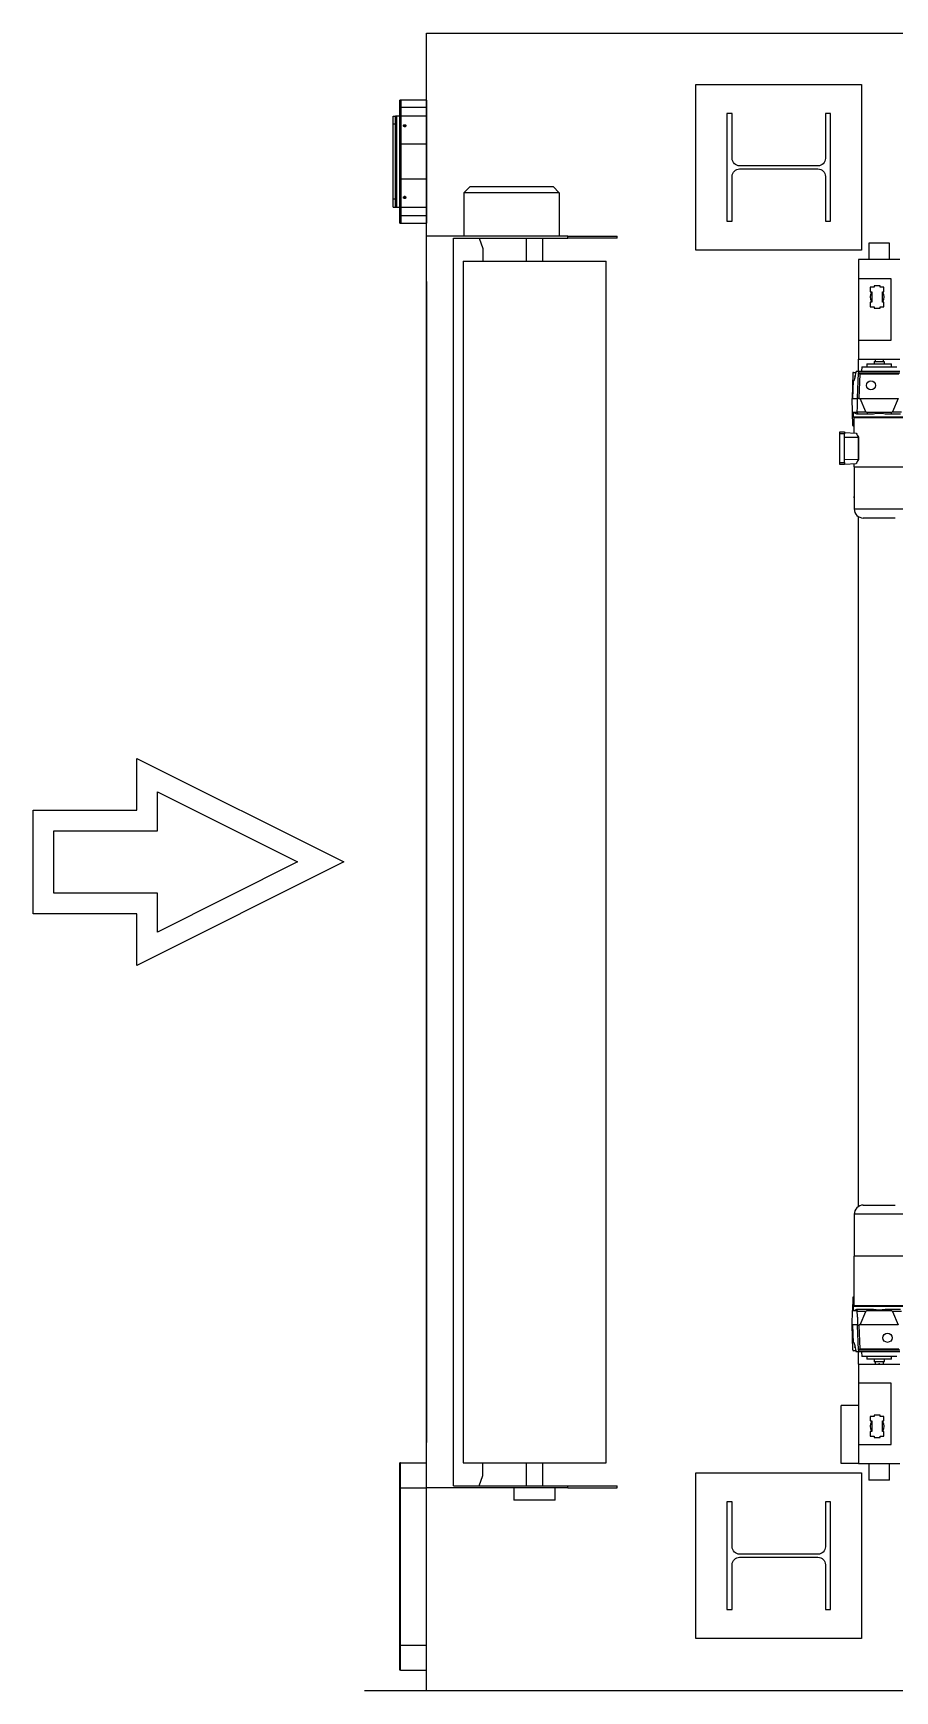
# Model space of a CAD drawing. Header units: millimetres. Extents: x 1215 to 9785, y -901 to 5802.
# Drawn here: x 1490 to 1698.1, y 5226.5 to 5626.5 of the extents above; entities that cross this region are included whole.
import ezdxf

# ---------------------------------------------------------------- set-up
doc = ezdxf.new("R2010")
doc.units = ezdxf.units.MM
doc.linetypes.add('PHANTOM', pattern=[12.7, 6.35, -1.27, 1.27, -1.27, 1.27, -1.27])
for name, color, linetype in [('PK24-EQUIPMENT', 150, 'Continuous'), ('PK24E', 7, 'Continuous'), ('PK24E-STRUCT-STEEL', 254, 'Continuous')]:
    doc.layers.add(name, color=color, linetype=linetype)
for name, color, linetype, true_color in [('PK24-SYS-ROOM', 8, 'Continuous', 0x808080), ('PK24E-HELPER', 253, 'PHANTOM', 0xa1a1a1), ('PK24E-SYS-LIFT', 31, 'Continuous', 0xffcc5a)]:
    doc.layers.add(name, color=color, linetype=linetype, true_color=true_color)

# ---------------------------------------------------------------- blocks, each defined once
blk = doc.blocks.new('ROOM-ARROWLIGHT--TOP-COMP-PK24')
at = {"layer": 'PK24-EQUIPMENT', "color": 3}
for p, q in [((-55, 6.3), (-55, 6.5)), ((-55, 6.5), (-49, 6.5)), ((-55, 6.3), (-49, 6.3)), ((-55, 6.29), (-49, 6.29)), ((-54.8, 6.29), (-54.8, 6.3)), ((-49, 6.3), (-49, 6.5)), ((-49, 6.5), (-11, 6.5)), ((-49, 6.3), (-11, 6.3)), ((-49, 6.29), (-49, 6.3)), ((-49, 6.29), (-11, 6.29)), ((-11, 6.3), (-11, 6.5)), ((-11, 6.5), (-5, 6.5)), ((-11, 6.3), (-5, 6.3)), ((-11, 6.29), (-11, 6.3)), ((-11, 6.29), (-5, 6.29)), ((-5.2, 6.29), (-5.2, 6.3)), ((-5, 6.3), (-5, 6.5))]:
    blk.add_line(p, q, dxfattribs=at)
at = {"layer": 'PK24-EQUIPMENT'}
for p, q in [((-55, 6.29), (-55, 0)), ((-49, 6.29), (-49, 0)), ((-11, 6.29), (-11, 0)), ((-5, 6.29), (-5, 0)), ((-55, 0), (-49, 0)), ((-49, 0), (-11, 0)), ((-11, 0), (-5, 0))]:
    blk.add_line(p, q, dxfattribs=at)
at = {"layer": 'PK24E-HELPER'}
blk.add_point((0, 0), dxfattribs=at)
blk = doc.blocks.new('ROOM-INFODISP--TOP-COMP-PK24')
at = {"layer": 'PK24-EQUIPMENT', "color": 1}
for p, q in [((18.02, 8.1), (20.01, 8.1)), ((18.02, 8.1), (18.02, 7.5)), ((20.01, 8.1), (20.01, 7.5)), ((20.01, 8.1), (38.01, 8.1)), ((38.01, 7.5), (38.01, 8.1)), ((38.01, 8.1), (40, 8.1)), ((40, 8.1), (40, 7.5)), ((18.01, 7.5), (40.01, 7.5))]:
    blk.add_line(p, q, dxfattribs=at)
at = {"layer": 'PK24-EQUIPMENT'}
for p, q in [((18.01, 7.5), (18.01, 7.2)), ((18.01, 7.2), (18.01, 0)), ((18.01, 7.2), (40.01, 7.2)), ((18.01, 7.2), (40.01, 7.2)), ((18.21, 7.2), (18.21, 7.2)), ((39.81, 7.2), (39.81, 7.2)), ((40.01, 7.5), (40.01, 7.2)), ((40.01, 7.2), (40.01, 0)), ((18.01, 0), (40.01, 0))]:
    blk.add_line(p, q, dxfattribs=at)
at = {"layer": 'PK24E-HELPER'}
blk.add_point((0, 0), dxfattribs=at)
blk = doc.blocks.new('ROOM-LIGHT--TOP-COMP-PK24')
at = {"layer": 'PK24-EQUIPMENT', "color": 3}
for p, q in [((14.17, 6.5), (14.17, 6.25)), ((14.17, 6.5), (15.93, 6.5)), ((15.93, 6.25), (14.17, 6.25)), ((15.93, 6.25), (15.93, 6.5)), ((15.93, 6.5), (24.77, 6.5)), ((24.77, 6.25), (15.93, 6.25)), ((24.77, 6.25), (24.77, 6.5)), ((24.77, 6.5), (33.25, 6.5)), ((33.25, 6.25), (24.77, 6.25)), ((33.25, 6.25), (33.25, 6.5)), ((33.25, 6.5), (42.09, 6.5)), ((42.09, 6.25), (33.25, 6.25)), ((42.09, 6.25), (42.09, 6.5)), ((42.09, 6.5), (43.85, 6.5)), ((43.85, 6.25), (42.09, 6.25)), ((43.85, 6.25), (43.85, 6.5))]:
    blk.add_line(p, q, dxfattribs=at)
at = {"layer": 'PK24-EQUIPMENT'}
for p, q in [((14.17, 6.25), (14.17, 0)), ((15.93, 0), (15.93, 6.25)), ((24.77, 0), (24.77, 6.25)), ((33.25, 0), (33.25, 6.25)), ((42.09, 0), (42.09, 6.25)), ((43.85, 0), (43.85, 6.25)), ((15.93, 0), (14.17, 0)), ((24.77, 0), (15.93, 0)), ((33.25, 0), (24.77, 0)), ((42.09, 0), (33.25, 0)), ((43.85, 0), (42.09, 0))]:
    blk.add_line(p, q, dxfattribs=at)
at = {"layer": 'PK24-EQUIPMENT', "flags": 128}
for points in [[(20.12, 5.3), (20.13, 5.4), (20.16, 5.49), (20.21, 5.56), (20.28, 5.61), (20.35, 5.62), (20.42, 5.61), (20.48, 5.56), (20.53, 5.49), (20.57, 5.4), (20.58, 5.3), (20.57, 5.2), (20.53, 5.11), (20.48, 5.04), (20.42, 4.99), (20.35, 4.98), (20.28, 4.99), (20.21, 5.04), (20.16, 5.11), (20.13, 5.2), (20.12, 5.3)], [(20.26, 5.3), (20.27, 5.22), (20.3, 5.15), (20.35, 5.1), (20.4, 5.08), (20.46, 5.08), (20.51, 5.12), (20.55, 5.18), (20.57, 5.26), (20.57, 5.34), (20.55, 5.42), (20.51, 5.48), (20.46, 5.52), (20.4, 5.52), (20.35, 5.5), (20.3, 5.45), (20.27, 5.38), (20.26, 5.3)], [(37.44, 5.3), (37.45, 5.4), (37.49, 5.49), (37.54, 5.56), (37.6, 5.61), (37.67, 5.62), (37.74, 5.61), (37.81, 5.56), (37.86, 5.49), (37.89, 5.4), (37.9, 5.3), (37.89, 5.2), (37.86, 5.11), (37.81, 5.04), (37.74, 4.99), (37.67, 4.98), (37.6, 4.99), (37.54, 5.04), (37.49, 5.11), (37.45, 5.2), (37.44, 5.3)], [(37.44, 5.3), (37.45, 5.22), (37.48, 5.15), (37.53, 5.1), (37.59, 5.08), (37.65, 5.08), (37.7, 5.12), (37.74, 5.18), (37.76, 5.26), (37.76, 5.34), (37.74, 5.42), (37.7, 5.48), (37.65, 5.52), (37.59, 5.52), (37.53, 5.5), (37.48, 5.45), (37.45, 5.38), (37.44, 5.3)], [(37.58, 5.52), (37.61, 5.52), (37.66, 5.48), (37.7, 5.42), (37.72, 5.34), (37.72, 5.26), (37.7, 5.18), (37.66, 5.12), (37.61, 5.08), (37.58, 5.08)]]:
    blk.add_lwpolyline(points, dxfattribs=at)
at = {"layer": 'PK24-EQUIPMENT'}
for centre, radius, start, end in [((20.5, 5.32), 0.211, 108.8771, 186.6163), ((20.5, 5.28), 0.211, 173.3837, 251.1229), ((20.59, 5.32), 0.226, 121.964, 185.0205), ((20.59, 5.28), 0.226, 174.9795, 238.036), ((37.4, 5.3), 0.257, 304.3155, 55.6845)]:
    blk.add_arc(centre, radius, start, end, dxfattribs=at)
at = {"layer": 'PK24E-HELPER'}
blk.add_point((0, 0), dxfattribs=at)
blk = doc.blocks.new('ROOM-CARDOOR--TOP-COMP-PK24')
at = {"layer": 'PK24-EQUIPMENT'}
for p, q in [((-151, -34.04), (-151, 0)), ((140, 0), (-140, 0)), ((151, -34.04), (151, 0)), ((-150.5, -6.5), (-150.5, -34.04)), ((-150.5, -6.5), (150.5, -6.5)), ((150.5, -6.5), (150.5, -34.04)), ((145, -8.81), (-145, -8.81)), ((-145, -8.81), (-145, -43.31)), ((145, -8.81), (145, -43.31)), ((161.5, -9), (151, -9)), ((161.5, -32), (161.5, -9)), ((163, -10.5), (161.5, -9)), ((163, -10.5), (163, -30.5)), ((-150.5, -12.64), (-148, -13.55)), ((-148, -13.55), (-145, -13.55)), ((148, -13.55), (145, -13.55)), ((150.5, -12.64), (148, -13.55)), ((-151, -21.06), (-154, -21.06)), ((-154, -26.06), (-154, -21.06)), ((-154, -31.06), (-154, -26.06)), ((-145, -24.06), (-150.5, -24.06)), ((150.5, -24.06), (145, -24.06)), ((-154, -31.06), (-151, -31.06)), ((-150.5, -28.06), (-145, -28.06)), ((145, -28.06), (150.5, -28.06)), ((161.5, -32), (151, -32)), ((163, -30.5), (161.5, -32)), ((-151, -34.04), (-150.5, -34.04)), ((-151, -34.04), (-151, -46)), ((-150.5, -34.04), (-150.5, -46)), ((150.5, -34.04), (151, -34.04)), ((150.5, -46), (150.5, -34.04)), ((151, -34.04), (151, -46)), ((-145, -43.31), (145, -43.31)), ((-151, -46), (-150.5, -46)), ((150.5, -46), (151, -46))]:
    blk.add_line(p, q, dxfattribs=at)
blk = doc.blocks.new('ROOMARROW---TOP-DECOR-PK24')
at = {"layer": 'PK24E', "color": 251, "true_color": 0x636466}
blk.add_lwpolyline([(0, 0), (50, -25), (50, -12.5), (75, -12.5), (75, 12.5), (50, 12.5), (50, 25), (0, 0)], dxfattribs=at)
at = {"layer": 'PK24E', "color": 31, "true_color": 0xfecc66}
blk.add_lwpolyline([(11.18, 0), (45, -16.91), (45, -7.5), (70, -7.5), (70, 7.5), (45, 7.5), (45, 16.91)], close=True, dxfattribs=at)
blk = doc.blocks.new('*U51')
at = {"layer": 'PK24-SYS-ROOM'}
blk.add_lwpolyline([(-391.5, -200), (-391.5, 200), (456.5, 200), (456.5, -200)], close=True, dxfattribs=at)
at = {"layer": 'PK24-SYS-ROOM', "rotation": 90}
for name, p in [('ROOM-INFODISP--TOP-COMP-PK24', (-391.5, 140)), ('ROOM-LIGHT--TOP-COMP-PK24', (-391.5, 140)), ('ROOM-CARDOOR--TOP-COMP-PK24', (-391.5, 0)), ('ROOM-ARROWLIGHT--TOP-COMP-PK24', (-391.5, -140))]:
    blk.add_blockref(name, p, dxfattribs=at)
at = {"layer": 'PK24-SYS-ROOM', "xscale": -1}
blk.add_blockref('ROOMARROW---TOP-DECOR-PK24', (-411.5, 0), dxfattribs=at)
blk = doc.blocks.new('ELIFTTT-CHASIS--TOP-COMP-PKE24')
at = {"layer": 'PK24E-SYS-LIFT'}
for p, q in [((-284.75, 149.25), (-284.75, 145.25)), ((-283.91, 149.25), (-284.75, 149.25)), ((-279.75, 149.25), (-283.91, 149.25)), ((-279.75, 145.25), (-279.75, 149.25)), ((-287.25, 145.25), (-287.25, 140.65)), ((-277.25, 145.25), (-287.25, 145.25)), ((-279.35, 140.65), (-287.25, 140.65)), ((-287.25, 140.65), (-287.25, 125.85)), ((-279.35, 125.85), (-279.35, 140.65)), ((-284.4, 138.62), (-284.4, 137.52)), ((-283.48, 138.62), (-284.4, 138.62)), ((-284.4, 137.52), (-284.02, 137.52)), ((-284.02, 137.52), (-284.02, 134.98)), ((-283.48, 138.95), (-283.48, 138.62)), ((-282.02, 138.95), (-283.48, 138.95)), ((-282.02, 138.62), (-282.02, 138.95)), ((-281.1, 138.62), (-282.02, 138.62)), ((-281.48, 137.52), (-281.1, 137.52)), ((-281.48, 134.98), (-281.48, 137.52)), ((-281.1, 137.52), (-281.1, 138.62)), ((-284.4, 134.98), (-284.4, 133.88)), ((-284.02, 134.98), (-284.4, 134.98)), ((-284.4, 133.88), (-283.48, 133.88)), ((-283.48, 133.88), (-283.48, 133.55)), ((-283.48, 133.55), (-282.02, 133.55)), ((-282.02, 133.88), (-281.1, 133.88)), ((-282.02, 133.55), (-282.02, 133.88)), ((-281.1, 134.98), (-281.48, 134.98)), ((-281.1, 133.88), (-281.1, 134.98)), ((-287.25, 125.85), (-287.25, 121.25)), ((-287.25, 125.85), (-279.35, 125.85)), ((-287.25, 121.25), (-277.25, 121.25)), ((-287.25, 118.3), (-287.25, 121.25)), ((-285.25, 120.1), (-285.25, 119.4)), ((-285.25, 120.1), (-279.25, 120.1)), ((-283.4, 120.7), (-283.5, 120.6)), ((-283.5, 120.6), (-283.5, 120.1)), ((-281, 120.6), (-283.5, 120.6)), ((-283.4, 120.7), (-281.1, 120.7)), ((-283.25, 121.25), (-283.25, 120.7)), ((-281.25, 120.7), (-281.25, 121.25)), ((-281, 120.6), (-281.1, 120.7)), ((-281, 120.1), (-281, 120.6)), ((-279.25, 119.4), (-279.25, 120.1)), ((-288.64, 117.85), (-288.75, 111.75)), ((-288.56, 116.1), (-288.71, 111.75)), ((-288.56, 116.1), (-288.32, 116.1)), ((-288.44, 118.05), (-287.89, 118.05)), ((-287.82, 118.3), (-287.22, 118.3)), ((-287.46, 111.91), (-287.24, 117.91)), ((-287.22, 118.3), (-287.24, 117.91)), ((-286.95, 117.61), (-287.24, 117.91)), ((-287.24, 117.91), (-277.26, 117.91)), ((-287.22, 118.3), (-277.28, 118.3)), ((-286.95, 117.61), (-287.16, 111.91)), ((-277.55, 117.61), (-286.95, 117.61)), ((-286.47, 119.4), (-286.53, 118.3)), ((-286.47, 119.4), (-278.03, 119.4)), ((-288.62, 114.18), (-288.59, 114.17)), ((-288.54, 115.62), (-288.58, 115.63)), ((-288.83, 111.75), (-288.77, 108.41)), ((-288.83, 111.75), (-287.46, 111.75)), ((-288.77, 108.41), (-288.5, 108.14)), ((-288.77, 108.41), (-287.72, 108.41)), ((-288.64, 105.25), (-288.69, 108.33)), ((-288.5, 108.31), (-288.5, 107.35)), ((-287.72, 108.41), (-287.37, 108)), ((-287.37, 108), (-287.69, 108)), ((-287.67, 108.55), (-285.44, 108.55)), ((-287.53, 109.94), (-287.47, 111.69)), ((-287.47, 111.69), (-287.16, 111.91)), ((-287.46, 111.91), (-287.47, 111.69)), ((-285.07, 108), (-287.37, 108)), ((-287.09, 111.75), (-287.16, 111.91)), ((-287.09, 111.75), (-286.81, 111.75)), ((-285.44, 108.55), (-286.81, 111.75)), ((-286.81, 111.75), (-277.69, 111.75)), ((-285.44, 108.55), (-285.2, 108.41)), ((-285.2, 108.41), (-279.3, 108.41)), ((-285.2, 108.41), (-285.07, 108)), ((-283.65, 108), (-285.07, 108)), ((-279.43, 108), (-280.85, 108)), ((-279.3, 108.41), (-279.43, 108)), ((-277.13, 108), (-279.43, 108)), ((-279.3, 108.41), (-279.06, 108.55)), ((-277.69, 111.75), (-279.06, 108.55)), ((-279.06, 108.55), (-276.83, 108.55)), ((-288.5, 107.35), (-276, 107.35)), ((-288.44, 105.05), (-288.4, 105.05)), ((-288.4, 107.18), (-288.4, 103.44)), ((-288.4, 107.18), (-282.25, 107.18)), ((-282.25, 107.18), (-276.1, 107.18)), ((-291.75, 103.18), (-291.75, 103.68)), ((-291.75, 103.68), (-290.65, 103.68)), ((-291.75, 96.28), (-291.75, 103.18)), ((-290.65, 103.18), (-291.75, 103.18)), ((-290.65, 103.68), (-290.65, 103.18)), ((-290.65, 103.56), (-287.79, 103.41)), ((-290.65, 96.28), (-290.65, 103.18)), ((-290.65, 102.45), (-287.25, 102.38)), ((-287.25, 102.45), (-287.25, 102.38)), ((-287.25, 97.08), (-287.25, 102.38)), ((-287.25, 102.38), (-287.25, 102.38)), ((-287.2, 102.38), (-287.25, 102.38)), ((-287.2, 97.08), (-287.2, 102.38)), ((-291.75, 95.78), (-291.75, 96.28)), ((-291.75, 96.28), (-290.65, 96.28)), ((-290.65, 97), (-287.25, 97.08)), ((-290.65, 96.28), (-290.65, 95.78)), ((-290.65, 95.9), (-287.79, 96.05)), ((-288.4, 96.02), (-288.4, 95.25)), ((-287.25, 97.08), (-287.25, 97.08)), ((-287.25, 97.01), (-287.25, 97.08)), ((-287.2, 97.08), (-287.25, 97.08)), ((-290.65, 95.78), (-291.75, 95.78)), ((-288.4, 95.25), (-276.1, 95.25)), ((-288.3, 95.25), (-288.3, 88.12)), ((-288.3, 88.12), (-288.3, 87.8)), ((-288.3, 87.8), (-288.3, 85.1)), ((-288.3, 85.1), (-276.2, 85.1)), ((-287.25, -83.22), (-287.25, 83.22)), ((-278.4, 82.9), (-286.1, 82.9)), ((-286.1, -82.9), (-278.4, -82.9)), ((-288.3, -85.1), (-288.3, -95.25)), ((-276.2, -85.1), (-288.3, -85.1)), ((-288.4, -95.25), (-288.4, -107.18)), ((-276.1, -95.25), (-288.4, -95.25)), ((-288.64, -105.25), (-288.69, -108.33)), ((-288.5, -107.35), (-288.5, -108.31)), ((-276, -107.35), (-288.5, -107.35)), ((-288.4, -105.05), (-288.44, -105.05)), ((-282.25, -107.18), (-288.4, -107.18)), ((-276.1, -107.18), (-282.25, -107.18)), ((-288.77, -108.41), (-288.83, -111.75)), ((-287.46, -111.75), (-288.83, -111.75)), ((-288.5, -108.14), (-288.77, -108.41)), ((-287.72, -108.41), (-288.77, -108.41)), ((-288.64, -117.85), (-288.75, -111.75)), ((-288.71, -111.75), (-288.56, -116.1)), ((-287.72, -108.41), (-287.37, -108)), ((-287.69, -108), (-287.37, -108)), ((-285.44, -108.55), (-287.67, -108.55)), ((-287.53, -109.94), (-287.47, -111.69)), ((-287.47, -111.69), (-287.16, -111.91)), ((-287.46, -111.91), (-287.47, -111.69)), ((-287.24, -117.91), (-287.46, -111.91)), ((-287.37, -108), (-285.07, -108)), ((-287.09, -111.75), (-287.16, -111.91)), ((-287.16, -111.91), (-286.95, -117.61)), ((-286.81, -111.75), (-287.09, -111.75)), ((-286.81, -111.75), (-285.44, -108.55)), ((-277.69, -111.75), (-286.81, -111.75)), ((-285.2, -108.41), (-285.44, -108.55)), ((-285.2, -108.41), (-285.07, -108)), ((-279.3, -108.41), (-285.2, -108.41)), ((-285.07, -108), (-283.65, -108)), ((-280.85, -108), (-279.43, -108)), ((-279.3, -108.41), (-279.43, -108)), ((-279.43, -108), (-277.13, -108)), ((-279.06, -108.55), (-279.3, -108.41)), ((-279.06, -108.55), (-277.69, -111.75)), ((-276.83, -108.55), (-279.06, -108.55)), ((-288.32, -116.1), (-288.56, -116.1)), ((-287.89, -118.05), (-288.44, -118.05)), ((-287.22, -118.3), (-287.82, -118.3)), ((-287.25, -121.25), (-287.25, -118.3)), ((-287.24, -117.91), (-286.95, -117.61)), ((-277.26, -117.91), (-287.24, -117.91)), ((-287.24, -117.91), (-287.22, -118.3)), ((-277.28, -118.3), (-287.22, -118.3)), ((-286.95, -117.61), (-277.55, -117.61)), ((-286.53, -118.3), (-286.47, -119.4)), ((-278.03, -119.4), (-286.47, -119.4)), ((-285.25, -119.4), (-285.25, -120.1)), ((-279.25, -120.1), (-279.25, -119.4)), ((-287.25, -121.25), (-277.25, -121.25)), ((-287.25, -121.25), (-287.25, -125.85)), ((-279.25, -120.1), (-285.25, -120.1)), ((-283.5, -120.1), (-283.5, -120.6)), ((-283.5, -120.6), (-283.4, -120.7)), ((-283.5, -120.6), (-281, -120.6)), ((-281.1, -120.7), (-283.4, -120.7)), ((-283.25, -120.7), (-283.25, -121.25)), ((-281.25, -121.25), (-281.25, -120.7)), ((-281.1, -120.7), (-281, -120.6)), ((-281, -120.6), (-281, -120.1)), ((-279.35, -125.85), (-287.25, -125.85)), ((-287.25, -125.85), (-287.25, -140.65)), ((-279.35, -140.65), (-279.35, -125.85)), ((-291.45, -145.25), (-291.45, -131.25)), ((-287.25, -131.25), (-291.45, -131.25)), ((-284.4, -133.88), (-284.4, -134.98)), ((-283.48, -133.88), (-284.4, -133.88)), ((-284.4, -134.98), (-284.02, -134.98)), ((-284.02, -134.98), (-284.02, -137.52)), ((-282.02, -133.55), (-283.48, -133.55)), ((-283.48, -133.55), (-283.48, -133.88)), ((-282.02, -133.88), (-282.02, -133.55)), ((-281.1, -133.88), (-282.02, -133.88)), ((-281.48, -134.98), (-281.1, -134.98)), ((-281.48, -137.52), (-281.48, -134.98)), ((-281.1, -134.98), (-281.1, -133.88)), ((-284.4, -137.52), (-284.4, -138.62)), ((-284.02, -137.52), (-284.4, -137.52)), ((-284.4, -138.62), (-283.48, -138.62)), ((-283.48, -138.62), (-283.48, -138.95)), ((-283.48, -138.95), (-282.02, -138.95)), ((-282.02, -138.62), (-281.1, -138.62)), ((-282.02, -138.95), (-282.02, -138.62)), ((-281.1, -137.52), (-281.48, -137.52)), ((-281.1, -138.62), (-281.1, -137.52)), ((-287.25, -140.65), (-279.35, -140.65)), ((-287.25, -140.65), (-287.25, -145.25)), ((-287.25, -145.25), (-291.45, -145.25)), ((-287.25, -145.25), (-277.25, -145.25)), ((-284.75, -145.25), (-284.75, -149.25)), ((-279.75, -149.25), (-279.75, -145.25)), ((-279.75, -149.25), (-284.75, -149.25))]:
    blk.add_line(p, q, dxfattribs=at)
for centre in [(-284.25, 114.91), (-280.25, -114.91)]:
    blk.add_circle(centre, 1.1, dxfattribs=at)
for centre, radius, start, end in [((-282.75, 136.25), 1.72, 137.63, 222.37), ((-282.75, 136.25), 1.72, 317.63, 42.37), ((-288.44, 117.85), 0.2, 90, 179), ((-287.75, 117), 0.45, 132.2453, 204.5747), ((-282.25, 101.91), 6.25, 77.0707, 102.9293), ((-288.44, 105.25), 0.2, 181, 270), ((-288.3, 107.35), 0.2, 180, 240), ((-282.25, 106.03), 6.15, 215.6016, 216.4055), ((-282.25, 93.43), 6.15, 143.5945, 144.3984), ((-286.1, 85.1), 2.2, 180, 270), ((-286.1, -85.1), 2.2, 90, 180), ((-288.44, -105.25), 0.2, 90, 179), ((-288.3, -107.35), 0.2, 120, 180), ((-282.25, -101.91), 6.25, 257.0707, 282.9293), ((-288.44, -117.85), 0.2, 181, 270), ((-287.75, -117), 0.45, 155.4253, 227.7547), ((-282.75, -136.25), 1.72, 137.63, 222.37), ((-282.75, -136.25), 1.72, 317.63, 42.37)]:
    blk.add_arc(centre, radius, start, end, dxfattribs=at)
for centre, major_axis, ratio, start_param, end_param in [((-258.83, 111.06), (0, 29.91), 0.99939, 1.327153, 1.396535), ((-259.13, 85.52), (-26.34, 26.35), 0.507159, 0.207962, 0.215452), ((-259.93, 27.64), (-17.65, 106.42), 0.210216, 0.652517, 0.672911), ((-282.25, 105.66), (-4.43, 4.6), 0.92858, 1.214489, 1.388243), ((-282.25, 93.8), (4.43, 4.6), 0.92858, 1.75335, 1.927104), ((-259.13, -85.52), (26.34, 26.35), 0.507143, 2.92615, 2.93364), ((-259.93, -27.64), (17.65, 106.42), 0.210212, 2.468706, 2.489106), ((-258.83, -111.06), (0, 29.91), 0.99939, 1.745058, 1.81444)]:
    blk.add_ellipse(centre, major_axis=major_axis, ratio=ratio, start_param=start_param, end_param=end_param, dxfattribs=at)
for points, knots in [([(-282.41, 121.25), (-282.39, 121.24), (-282.34, 121.21), (-282.25, 121.2), (-282.16, 121.21), (-282.11, 121.24), (-282.09, 121.25)], [0, 0, 0, 0, 0.230406, 0.49981, 0.78779, 1, 1, 1, 1]), ([(-288.26, 116.25), (-288.27, 116.21), (-288.29, 116.14), (-288.31, 116.1), (-288.31, 116.1), (-288.32, 116.1)], [0, 0, 0, 0, 0.432931, 0.865827, 1, 1, 1, 1]), ([(-287.82, 118.3), (-287.82, 118.3), (-287.83, 118.3), (-287.83, 118.28), (-287.83, 118.28)], [0, 0, 0, 0, 0.487803, 1, 1, 1, 1]), ([(-288.61, 114.18), (-288.61, 114.18), (-288.61, 114.16), (-288.61, 114.22), (-288.6, 114.37), (-288.6, 114.62), (-288.6, 114.9), (-288.59, 115.18), (-288.59, 115.43), (-288.58, 115.58), (-288.58, 115.64), (-288.58, 115.63), (-288.58, 115.63)], [0, 0, 0, 0, 0.000422, 0.125216, 0.249969, 0.374831, 0.499914, 0.625089, 0.750116, 0.875001, 0.999834, 1, 1, 1, 1]), ([(-288.58, 115.24), (-288.58, 115.23), (-288.58, 115.15), (-288.59, 114.97), (-288.6, 114.73), (-288.6, 114.53), (-288.6, 114.43), (-288.6, 114.39)], [0, 0, 0, 0, 0.041978, 0.306281, 0.570431, 0.834353, 1, 1, 1, 1]), ([(-288.6, 114.39), (-288.6, 114.33), (-288.6, 114.24), (-288.59, 114.21), (-288.59, 114.2)], [0, 0, 0, 0, 0.571187, 1, 1, 1, 1]), ([(-288.58, 114.19), (-288.58, 114.19), (-288.57, 114.2), (-288.56, 114.28), (-288.54, 114.44), (-288.53, 114.66), (-288.51, 114.9), (-288.51, 115.15), (-288.51, 115.36), (-288.52, 115.53), (-288.53, 115.62), (-288.53, 115.62), (-288.54, 115.61)], [0, 0, 0, 0, 0.009511, 0.124893, 0.240611, 0.356456, 0.472081, 0.587302, 0.702221, 0.817124, 0.932235, 1, 1, 1, 1]), ([(-287.69, 108), (-287.78, 108.05), (-288, 108.18), (-288.21, 108.29), (-288.35, 108.34), (-288.43, 108.36), (-288.47, 108.35), (-288.5, 108.34), (-288.5, 108.31), (-288.5, 108.31)], [0, 0, 0, 0, 0.189659, 0.44506, 0.57653, 0.707999, 0.799497, 0.930008, 1, 1, 1, 1]), ([(-288.3, 87.8), (-288.3, 87.8), (-288.3, 87.81), (-288.3, 87.83), (-288.3, 87.87), (-288.3, 87.92), (-288.3, 87.98), (-288.3, 88.03), (-288.3, 88.08), (-288.3, 88.11), (-288.3, 88.12), (-288.3, 88.12), (-288.3, 88.12)], [0, 0, 0, 0, 0.106425, 0.212833, 0.319705, 0.427399, 0.535627, 0.64388, 0.751778, 0.859172, 0.966191, 1, 1, 1, 1]), ([(-288.5, -108.31), (-288.5, -108.31), (-288.5, -108.34), (-288.48, -108.35), (-288.42, -108.36), (-288.34, -108.34), (-288.23, -108.29), (-288.09, -108.23), (-287.92, -108.14), (-287.77, -108.05), (-287.69, -108)], [0, 0, 0, 0, 0.053259, 0.184632, 0.316005, 0.44367, 0.571338, 0.702705, 0.834078, 1, 1, 1, 1]), ([(-288.32, -116.1), (-288.31, -116.11), (-288.29, -116.12), (-288.28, -116.18), (-288.27, -116.23), (-288.26, -116.25)], [0, 0, 0, 0, 0.43316, 0.866317, 1, 1, 1, 1]), ([(-287.83, -118.28), (-287.83, -118.28), (-287.83, -118.3), (-287.82, -118.3), (-287.82, -118.3)], [0, 0, 0, 0, 0.485402, 1, 1, 1, 1]), ([(-282.09, -121.25), (-282.11, -121.24), (-282.16, -121.21), (-282.25, -121.2), (-282.34, -121.21), (-282.39, -121.24), (-282.41, -121.25)], [0, 0, 0, 0, 0.230406, 0.49981, 0.78779, 1, 1, 1, 1])]:
    blk.add_open_spline(points, degree=3, knots=knots, dxfattribs=at)
blk = doc.blocks.new('STEEL-HEA260--TOP-STRUCT-PK24')
at = {"layer": 'PK24E-STRUCT-STEEL', "color": 8, "true_color": 0x808080}
blk.add_lwpolyline([(11.25, 13), (11.25, 2.175, -0.4142136), (9.45, 0.375), (-9.45, 0.375, -0.4142136), (-11.25, 2.175), (-11.25, 13), (-12.5, 13), (-12.5, -13), (-11.25, -13), (-11.25, -2.175, -0.4142136), (-9.45, -0.375), (9.45, -0.375, -0.4142136), (11.25, -2.175), (11.25, -13), (12.5, -13), (12.5, 13)], format="xyb", close=True, dxfattribs=at)
blk = doc.blocks.new('STEEL-HEA260-WPLATE-TOP-STRUCT-PK24')
at = {"layer": 'PK24E-STRUCT-STEEL', "color": 8, "true_color": 0x808080}
blk.add_lwpolyline([(-20, 20), (20, 20), (20, -20), (-20, -20)], close=True, dxfattribs=at)
blk.add_blockref('STEEL-HEA260--TOP-STRUCT-PK24', (0, 0))
blk = doc.blocks.new('ELIFT-COLUMNS--TOP-COMP-PKE24')
for p in [(-306.5, 167.5), (-306.5, -167.5)]:
    blk.add_blockref('STEEL-HEA260-WPLATE-TOP-STRUCT-PK24', p)
blk = doc.blocks.new('ELIFTTT---TOP-SYS-PKE24')
for name in ['ELIFT-COLUMNS--TOP-COMP-PKE24', 'ELIFTTT-CHASIS--TOP-COMP-PKE24']:
    blk.add_blockref(name, (0, 0))

msp = doc.modelspace()

# ---------------------------------------------------------------- block references
msp.add_blockref('*U51', (1976.55, 5426.52, 361.35))

# ---------------------------------------------------------------- next in the draw order: linework, layer by layer
at = {"elevation": 361.35}
msp.add_lwpolyline([(2433.05, 5226.52), (1570.05, 5226.52)], dxfattribs=at)

# ---------------------------------------------------------------- next in the draw order: block references
msp.add_blockref('ELIFTTT---TOP-SYS-PKE24', (1976.55, 5426.62, 361.35))

doc.saveas('drawing.dxf')
